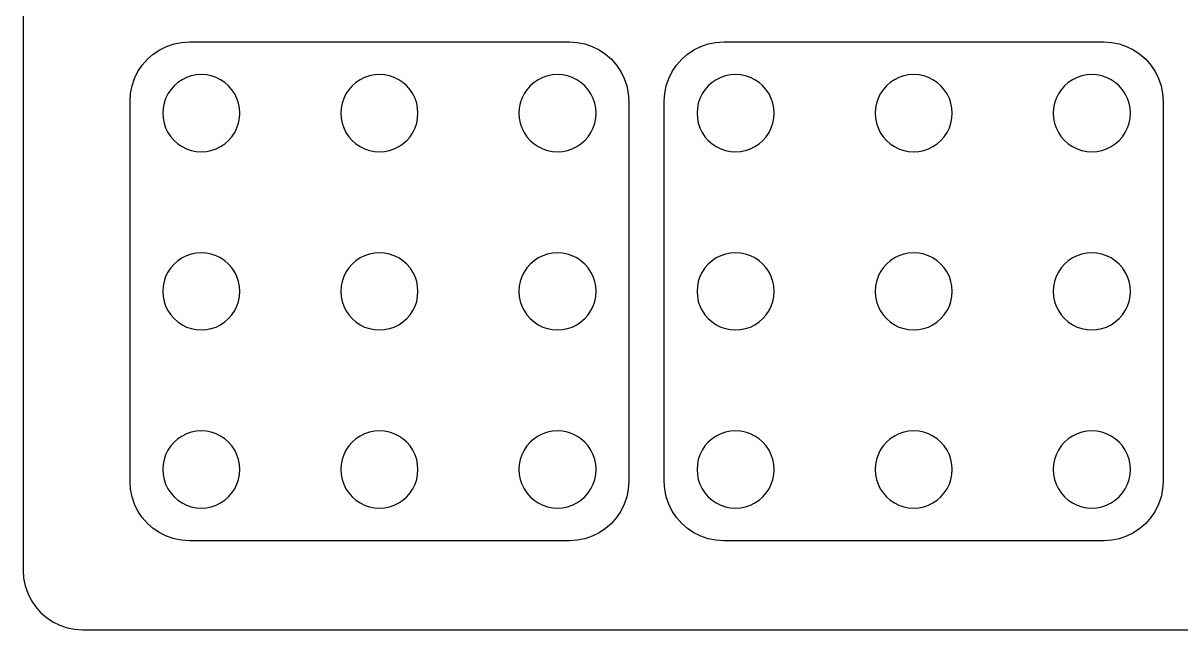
# Model space of a CAD drawing. Header units: metres. Extents: x -105 to 105, y -149 to 149.
# Drawn here: x -105 to -7.5, y -148.5 to -97.4 of the extents above; entities that cross this region are included whole.
import ezdxf

# ---------------------------------------------------------------- set-up
doc = ezdxf.new("R2010")
doc.units = ezdxf.units.M

msp = doc.modelspace()

# ---------------------------------------------------------------- linework, layer by layer
for p, q in [((-105.005, 143.505), (-105.005, -143.505)), ((-93.505, -99.6649), (-92.9184, -99.3756)), ((-92.9184, -99.3756), (-92.2991, -99.1654)), ((-92.2991, -99.1654), (-91.6576, -99.0378)), ((-91.6576, -99.0378), (-91.005, -98.995)), ((-91.005, -98.995), (-58.995, -98.995)), ((-58.995, -98.995), (-58.3424, -99.0378)), ((-58.3424, -99.0378), (-57.7009, -99.1654)), ((-57.7009, -99.1654), (-57.0816, -99.3756)), ((-57.0816, -99.3756), (-56.495, -99.6649)), ((-48.505, -99.6649), (-47.9184, -99.3756)), ((-47.9184, -99.3756), (-47.2991, -99.1654)), ((-47.2991, -99.1654), (-46.6576, -99.0378)), ((-46.6576, -99.0378), (-46.005, -98.995)), ((-46.005, -98.995), (-13.995, -98.995)), ((-13.995, -98.995), (-13.3424, -99.0378)), ((-13.3424, -99.0378), (-12.7009, -99.1654)), ((-12.7009, -99.1654), (-12.0816, -99.3756)), ((-12.0816, -99.3756), (-11.495, -99.6649)), ((-94.5405, -100.459), (-94.0488, -100.028)), ((-94.0488, -100.028), (-93.505, -99.6649)), ((-56.495, -99.6649), (-55.9512, -100.028)), ((-55.9512, -100.028), (-55.4595, -100.459)), ((-49.5405, -100.459), (-49.0488, -100.028)), ((-49.0488, -100.028), (-48.505, -99.6649)), ((-11.495, -99.6649), (-10.9512, -100.028)), ((-10.9512, -100.028), (-10.4595, -100.459)), ((-95.3351, -101.495), (-94.9718, -100.951)), ((-94.9718, -100.951), (-94.5405, -100.459)), ((-55.4595, -100.459), (-55.0282, -100.951)), ((-55.0282, -100.951), (-54.6649, -101.495)), ((-50.3351, -101.495), (-49.9718, -100.951)), ((-49.9718, -100.951), (-49.5405, -100.459)), ((-10.4595, -100.459), (-10.0282, -100.951)), ((-10.0282, -100.951), (-9.66489, -101.495)), ((-95.8346, -102.701), (-95.6244, -102.082)), ((-95.6244, -102.082), (-95.3351, -101.495)), ((-91.625, -102.185), (-91.9785, -102.422)), ((-91.2437, -101.997), (-91.625, -102.185)), ((-90.8412, -101.861), (-91.2437, -101.997)), ((-90.4242, -101.778), (-90.8412, -101.861)), ((-90, -101.75), (-90.4242, -101.778)), ((-89.5758, -101.778), (-90, -101.75)), ((-89.1588, -101.861), (-89.5758, -101.778)), ((-88.7563, -101.997), (-89.1588, -101.861)), ((-88.375, -102.185), (-88.7563, -101.997)), ((-88.0215, -102.422), (-88.375, -102.185)), ((-76.625, -102.185), (-76.9785, -102.422)), ((-76.2437, -101.997), (-76.625, -102.185)), ((-75.8412, -101.861), (-76.2437, -101.997)), ((-75.4242, -101.778), (-75.8412, -101.861)), ((-75, -101.75), (-75.4242, -101.778)), ((-74.5758, -101.778), (-75, -101.75)), ((-74.1588, -101.861), (-74.5758, -101.778)), ((-73.7563, -101.997), (-74.1588, -101.861)), ((-73.375, -102.185), (-73.7563, -101.997)), ((-73.0215, -102.422), (-73.375, -102.185)), ((-61.625, -102.185), (-61.9785, -102.422)), ((-61.2437, -101.997), (-61.625, -102.185)), ((-60.8412, -101.861), (-61.2437, -101.997)), ((-60.4242, -101.778), (-60.8412, -101.861)), ((-60, -101.75), (-60.4242, -101.778)), ((-59.5758, -101.778), (-60, -101.75)), ((-59.1588, -101.861), (-59.5758, -101.778)), ((-58.7563, -101.997), (-59.1588, -101.861)), ((-58.375, -102.185), (-58.7563, -101.997)), ((-58.0215, -102.422), (-58.375, -102.185)), ((-54.6649, -101.495), (-54.3756, -102.082)), ((-54.3756, -102.082), (-54.1654, -102.701)), ((-50.8346, -102.701), (-50.6244, -102.082)), ((-50.6244, -102.082), (-50.3351, -101.495)), ((-46.625, -102.185), (-46.9785, -102.422)), ((-46.2437, -101.997), (-46.625, -102.185)), ((-45.8412, -101.861), (-46.2437, -101.997)), ((-45.4242, -101.778), (-45.8412, -101.861)), ((-45, -101.75), (-45.4242, -101.778)), ((-44.5758, -101.778), (-45, -101.75)), ((-44.1588, -101.861), (-44.5758, -101.778)), ((-43.7563, -101.997), (-44.1588, -101.861)), ((-43.375, -102.185), (-43.7563, -101.997)), ((-43.0215, -102.422), (-43.375, -102.185)), ((-31.625, -102.185), (-31.9785, -102.422)), ((-31.2437, -101.997), (-31.625, -102.185)), ((-30.8412, -101.861), (-31.2437, -101.997)), ((-30.4242, -101.778), (-30.8412, -101.861)), ((-30, -101.75), (-30.4242, -101.778)), ((-29.5758, -101.778), (-30, -101.75)), ((-29.1588, -101.861), (-29.5758, -101.778)), ((-28.7563, -101.997), (-29.1588, -101.861)), ((-28.375, -102.185), (-28.7563, -101.997)), ((-28.0215, -102.422), (-28.375, -102.185)), ((-16.625, -102.185), (-16.9785, -102.422)), ((-16.2437, -101.997), (-16.625, -102.185)), ((-15.8412, -101.861), (-16.2437, -101.997)), ((-15.4242, -101.778), (-15.8412, -101.861)), ((-15, -101.75), (-15.4242, -101.778)), ((-14.5758, -101.778), (-15, -101.75)), ((-14.1588, -101.861), (-14.5758, -101.778)), ((-13.7563, -101.997), (-14.1588, -101.861)), ((-13.375, -102.185), (-13.7563, -101.997)), ((-13.0215, -102.422), (-13.375, -102.185)), ((-9.66489, -101.495), (-9.37561, -102.082)), ((-9.37561, -102.082), (-9.16537, -102.701)), ((-96.005, -103.995), (-95.9622, -103.342)), ((-95.9622, -103.342), (-95.8346, -102.701)), ((-92.5784, -103.022), (-92.8146, -103.375)), ((-92.2981, -102.702), (-92.5784, -103.022)), ((-91.9785, -102.422), (-92.2981, -102.702)), ((-87.7019, -102.702), (-88.0215, -102.422)), ((-87.4216, -103.022), (-87.7019, -102.702)), ((-87.1854, -103.375), (-87.4216, -103.022)), ((-77.5784, -103.022), (-77.8146, -103.375)), ((-77.2981, -102.702), (-77.5784, -103.022)), ((-76.9785, -102.422), (-77.2981, -102.702)), ((-72.7019, -102.702), (-73.0215, -102.422)), ((-72.4216, -103.022), (-72.7019, -102.702)), ((-72.1854, -103.375), (-72.4216, -103.022)), ((-62.5784, -103.022), (-62.8146, -103.375)), ((-62.2981, -102.702), (-62.5784, -103.022)), ((-61.9785, -102.422), (-62.2981, -102.702)), ((-57.7019, -102.702), (-58.0215, -102.422)), ((-57.4216, -103.022), (-57.7019, -102.702)), ((-57.1854, -103.375), (-57.4216, -103.022)), ((-54.1654, -102.701), (-54.0378, -103.342)), ((-54.0378, -103.342), (-53.995, -103.995)), ((-51.005, -103.995), (-50.9622, -103.342)), ((-50.9622, -103.342), (-50.8346, -102.701)), ((-47.5784, -103.022), (-47.8146, -103.375)), ((-47.2981, -102.702), (-47.5784, -103.022)), ((-46.9785, -102.422), (-47.2981, -102.702)), ((-42.7019, -102.702), (-43.0215, -102.422)), ((-42.4216, -103.022), (-42.7019, -102.702)), ((-42.1854, -103.375), (-42.4216, -103.022)), ((-32.5784, -103.022), (-32.8146, -103.375)), ((-32.2981, -102.702), (-32.5784, -103.022)), ((-31.9785, -102.422), (-32.2981, -102.702)), ((-27.7019, -102.702), (-28.0215, -102.422)), ((-27.4216, -103.022), (-27.7019, -102.702)), ((-27.1854, -103.375), (-27.4216, -103.022)), ((-17.5784, -103.022), (-17.8146, -103.375)), ((-17.2981, -102.702), (-17.5784, -103.022)), ((-16.9785, -102.422), (-17.2981, -102.702)), ((-12.7019, -102.702), (-13.0215, -102.422)), ((-12.4216, -103.022), (-12.7019, -102.702)), ((-12.1854, -103.375), (-12.4216, -103.022)), ((-9.16537, -102.701), (-9.03778, -103.342)), ((-9.03778, -103.342), (-8.99501, -103.995)), ((-96.005, -136.005), (-96.005, -103.995)), ((-93.1393, -104.159), (-93.2222, -104.576)), ((-93.0026, -103.756), (-93.1393, -104.159)), ((-92.8146, -103.375), (-93.0026, -103.756)), ((-86.9974, -103.756), (-87.1854, -103.375)), ((-86.8607, -104.159), (-86.9974, -103.756)), ((-86.7778, -104.576), (-86.8607, -104.159)), ((-78.1393, -104.159), (-78.2222, -104.576)), ((-78.0026, -103.756), (-78.1393, -104.159)), ((-77.8146, -103.375), (-78.0026, -103.756)), ((-71.9974, -103.756), (-72.1854, -103.375)), ((-71.8607, -104.159), (-71.9974, -103.756)), ((-71.7778, -104.576), (-71.8607, -104.159)), ((-63.1393, -104.159), (-63.2222, -104.576)), ((-63.0026, -103.756), (-63.1393, -104.159)), ((-62.8146, -103.375), (-63.0026, -103.756)), ((-56.9974, -103.756), (-57.1854, -103.375)), ((-56.8607, -104.159), (-56.9974, -103.756)), ((-56.7778, -104.576), (-56.8607, -104.159)), ((-53.995, -103.995), (-53.995, -136.005)), ((-51.005, -136.005), (-51.005, -103.995)), ((-48.1393, -104.159), (-48.2222, -104.576)), ((-48.0026, -103.756), (-48.1393, -104.159)), ((-47.8146, -103.375), (-48.0026, -103.756)), ((-41.9974, -103.756), (-42.1854, -103.375)), ((-41.8607, -104.159), (-41.9974, -103.756)), ((-41.7778, -104.576), (-41.8607, -104.159)), ((-33.1393, -104.159), (-33.2222, -104.576)), ((-33.0026, -103.756), (-33.1393, -104.159)), ((-32.8146, -103.375), (-33.0026, -103.756)), ((-26.9974, -103.756), (-27.1854, -103.375)), ((-26.8607, -104.159), (-26.9974, -103.756)), ((-26.7778, -104.576), (-26.8607, -104.159)), ((-18.1393, -104.159), (-18.2222, -104.576)), ((-18.0026, -103.756), (-18.1393, -104.159)), ((-17.8146, -103.375), (-18.0026, -103.756)), ((-11.9974, -103.756), (-12.1854, -103.375)), ((-11.8607, -104.159), (-11.9974, -103.756)), ((-11.7778, -104.576), (-11.8607, -104.159)), ((-8.99501, -103.995), (-8.99501, -136.005)), ((-93.2222, -104.576), (-93.25, -105)), ((-93.25, -105), (-93.2222, -105.424)), ((-86.75, -105), (-86.7778, -104.576)), ((-86.7778, -105.424), (-86.75, -105)), ((-78.2222, -104.576), (-78.25, -105)), ((-78.25, -105), (-78.2222, -105.424)), ((-71.75, -105), (-71.7778, -104.576)), ((-71.7778, -105.424), (-71.75, -105)), ((-63.2222, -104.576), (-63.25, -105)), ((-63.25, -105), (-63.2222, -105.424)), ((-56.75, -105), (-56.7778, -104.576)), ((-56.7778, -105.424), (-56.75, -105)), ((-48.2222, -104.576), (-48.25, -105)), ((-48.25, -105), (-48.2222, -105.424)), ((-41.75, -105), (-41.7778, -104.576)), ((-41.7778, -105.424), (-41.75, -105)), ((-33.2222, -104.576), (-33.25, -105)), ((-33.25, -105), (-33.2222, -105.424)), ((-26.75, -105), (-26.7778, -104.576)), ((-26.7778, -105.424), (-26.75, -105)), ((-18.2222, -104.576), (-18.25, -105)), ((-18.25, -105), (-18.2222, -105.424)), ((-11.75, -105), (-11.7778, -104.576)), ((-11.7778, -105.424), (-11.75, -105)), ((-93.2222, -105.424), (-93.1393, -105.841)), ((-93.1393, -105.841), (-93.0026, -106.244)), ((-93.0026, -106.244), (-92.8146, -106.625)), ((-87.1854, -106.625), (-86.9974, -106.244)), ((-86.9974, -106.244), (-86.8607, -105.841)), ((-86.8607, -105.841), (-86.7778, -105.424)), ((-78.2222, -105.424), (-78.1393, -105.841)), ((-78.1393, -105.841), (-78.0026, -106.244)), ((-78.0026, -106.244), (-77.8146, -106.625)), ((-72.1854, -106.625), (-71.9974, -106.244)), ((-71.9974, -106.244), (-71.8607, -105.841)), ((-71.8607, -105.841), (-71.7778, -105.424)), ((-63.2222, -105.424), (-63.1393, -105.841)), ((-63.1393, -105.841), (-63.0026, -106.244)), ((-63.0026, -106.244), (-62.8146, -106.625)), ((-57.1854, -106.625), (-56.9974, -106.244)), ((-56.9974, -106.244), (-56.8607, -105.841)), ((-56.8607, -105.841), (-56.7778, -105.424)), ((-48.2222, -105.424), (-48.1393, -105.841)), ((-48.1393, -105.841), (-48.0026, -106.244)), ((-48.0026, -106.244), (-47.8146, -106.625)), ((-42.1854, -106.625), (-41.9974, -106.244)), ((-41.9974, -106.244), (-41.8607, -105.841)), ((-41.8607, -105.841), (-41.7778, -105.424)), ((-33.2222, -105.424), (-33.1393, -105.841)), ((-33.1393, -105.841), (-33.0026, -106.244)), ((-33.0026, -106.244), (-32.8146, -106.625)), ((-27.1854, -106.625), (-26.9974, -106.244)), ((-26.9974, -106.244), (-26.8607, -105.841)), ((-26.8607, -105.841), (-26.7778, -105.424)), ((-18.2222, -105.424), (-18.1393, -105.841)), ((-18.1393, -105.841), (-18.0026, -106.244)), ((-18.0026, -106.244), (-17.8146, -106.625)), ((-12.1854, -106.625), (-11.9974, -106.244)), ((-11.9974, -106.244), (-11.8607, -105.841)), ((-11.8607, -105.841), (-11.7778, -105.424)), ((-92.8146, -106.625), (-92.5784, -106.978)), ((-92.5784, -106.978), (-92.2981, -107.298)), ((-87.7019, -107.298), (-87.4216, -106.978)), ((-87.4216, -106.978), (-87.1854, -106.625)), ((-77.8146, -106.625), (-77.5784, -106.978)), ((-77.5784, -106.978), (-77.2981, -107.298)), ((-72.7019, -107.298), (-72.4216, -106.978)), ((-72.4216, -106.978), (-72.1854, -106.625)), ((-62.8146, -106.625), (-62.5784, -106.978)), ((-62.5784, -106.978), (-62.2981, -107.298)), ((-57.7019, -107.298), (-57.4216, -106.978)), ((-57.4216, -106.978), (-57.1854, -106.625)), ((-47.8146, -106.625), (-47.5784, -106.978)), ((-47.5784, -106.978), (-47.2981, -107.298)), ((-42.7019, -107.298), (-42.4216, -106.978)), ((-42.4216, -106.978), (-42.1854, -106.625)), ((-32.8146, -106.625), (-32.5784, -106.978)), ((-32.5784, -106.978), (-32.2981, -107.298)), ((-27.7019, -107.298), (-27.4216, -106.978)), ((-27.4216, -106.978), (-27.1854, -106.625)), ((-17.8146, -106.625), (-17.5784, -106.978)), ((-17.5784, -106.978), (-17.2981, -107.298)), ((-12.7019, -107.298), (-12.4216, -106.978)), ((-12.4216, -106.978), (-12.1854, -106.625)), ((-92.2981, -107.298), (-91.9785, -107.578)), ((-91.9785, -107.578), (-91.625, -107.815)), ((-91.625, -107.815), (-91.2437, -108.003)), ((-91.2437, -108.003), (-90.8412, -108.139)), ((-90.8412, -108.139), (-90.4242, -108.222)), ((-90.4242, -108.222), (-90, -108.25)), ((-90, -108.25), (-89.5758, -108.222)), ((-89.5758, -108.222), (-89.1588, -108.139)), ((-89.1588, -108.139), (-88.7563, -108.003)), ((-88.7563, -108.003), (-88.375, -107.815)), ((-88.375, -107.815), (-88.0215, -107.578)), ((-88.0215, -107.578), (-87.7019, -107.298)), ((-77.2981, -107.298), (-76.9785, -107.578)), ((-76.9785, -107.578), (-76.625, -107.815)), ((-76.625, -107.815), (-76.2437, -108.003)), ((-76.2437, -108.003), (-75.8412, -108.139)), ((-75.8412, -108.139), (-75.4242, -108.222)), ((-75.4242, -108.222), (-75, -108.25)), ((-75, -108.25), (-74.5758, -108.222)), ((-74.5758, -108.222), (-74.1588, -108.139)), ((-74.1588, -108.139), (-73.7563, -108.003)), ((-73.7563, -108.003), (-73.375, -107.815)), ((-73.375, -107.815), (-73.0215, -107.578)), ((-73.0215, -107.578), (-72.7019, -107.298)), ((-62.2981, -107.298), (-61.9785, -107.578)), ((-61.9785, -107.578), (-61.625, -107.815)), ((-61.625, -107.815), (-61.2437, -108.003)), ((-61.2437, -108.003), (-60.8412, -108.139)), ((-60.8412, -108.139), (-60.4242, -108.222)), ((-60.4242, -108.222), (-60, -108.25)), ((-60, -108.25), (-59.5758, -108.222)), ((-59.5758, -108.222), (-59.1588, -108.139)), ((-59.1588, -108.139), (-58.7563, -108.003)), ((-58.7563, -108.003), (-58.375, -107.815)), ((-58.375, -107.815), (-58.0215, -107.578)), ((-58.0215, -107.578), (-57.7019, -107.298)), ((-47.2981, -107.298), (-46.9785, -107.578)), ((-46.9785, -107.578), (-46.625, -107.815)), ((-46.625, -107.815), (-46.2437, -108.003)), ((-46.2437, -108.003), (-45.8412, -108.139)), ((-45.8412, -108.139), (-45.4242, -108.222)), ((-45.4242, -108.222), (-45, -108.25)), ((-45, -108.25), (-44.5758, -108.222)), ((-44.5758, -108.222), (-44.1588, -108.139)), ((-44.1588, -108.139), (-43.7563, -108.003)), ((-43.7563, -108.003), (-43.375, -107.815)), ((-43.375, -107.815), (-43.0215, -107.578)), ((-43.0215, -107.578), (-42.7019, -107.298)), ((-32.2981, -107.298), (-31.9785, -107.578)), ((-31.9785, -107.578), (-31.625, -107.815)), ((-31.625, -107.815), (-31.2437, -108.003)), ((-31.2437, -108.003), (-30.8412, -108.139)), ((-30.8412, -108.139), (-30.4242, -108.222)), ((-30.4242, -108.222), (-30, -108.25)), ((-30, -108.25), (-29.5758, -108.222)), ((-29.5758, -108.222), (-29.1588, -108.139)), ((-29.1588, -108.139), (-28.7563, -108.003)), ((-28.7563, -108.003), (-28.375, -107.815)), ((-28.375, -107.815), (-28.0215, -107.578)), ((-28.0215, -107.578), (-27.7019, -107.298)), ((-17.2981, -107.298), (-16.9785, -107.578)), ((-16.9785, -107.578), (-16.625, -107.815)), ((-16.625, -107.815), (-16.2437, -108.003)), ((-16.2437, -108.003), (-15.8412, -108.139)), ((-15.8412, -108.139), (-15.4242, -108.222)), ((-15.4242, -108.222), (-15, -108.25)), ((-15, -108.25), (-14.5758, -108.222)), ((-14.5758, -108.222), (-14.1588, -108.139)), ((-14.1588, -108.139), (-13.7563, -108.003)), ((-13.7563, -108.003), (-13.375, -107.815)), ((-13.375, -107.815), (-13.0215, -107.578)), ((-13.0215, -107.578), (-12.7019, -107.298)), ((-91.2437, -116.997), (-91.625, -117.185)), ((-90.8412, -116.861), (-91.2437, -116.997)), ((-90.4242, -116.778), (-90.8412, -116.861)), ((-90, -116.75), (-90.4242, -116.778)), ((-89.5758, -116.778), (-90, -116.75)), ((-89.1588, -116.861), (-89.5758, -116.778)), ((-88.7563, -116.997), (-89.1588, -116.861)), ((-88.375, -117.185), (-88.7563, -116.997)), ((-76.2437, -116.997), (-76.625, -117.185)), ((-75.8412, -116.861), (-76.2437, -116.997)), ((-75.4242, -116.778), (-75.8412, -116.861)), ((-75, -116.75), (-75.4242, -116.778)), ((-74.5758, -116.778), (-75, -116.75)), ((-74.1588, -116.861), (-74.5758, -116.778)), ((-73.7563, -116.997), (-74.1588, -116.861)), ((-73.375, -117.185), (-73.7563, -116.997)), ((-61.2437, -116.997), (-61.625, -117.185)), ((-60.8412, -116.861), (-61.2437, -116.997)), ((-60.4242, -116.778), (-60.8412, -116.861)), ((-60, -116.75), (-60.4242, -116.778)), ((-59.5758, -116.778), (-60, -116.75)), ((-59.1588, -116.861), (-59.5758, -116.778)), ((-58.7563, -116.997), (-59.1588, -116.861)), ((-58.375, -117.185), (-58.7563, -116.997)), ((-46.2437, -116.997), (-46.625, -117.185)), ((-45.8412, -116.861), (-46.2437, -116.997)), ((-45.4242, -116.778), (-45.8412, -116.861)), ((-45, -116.75), (-45.4242, -116.778)), ((-44.5758, -116.778), (-45, -116.75)), ((-44.1588, -116.861), (-44.5758, -116.778)), ((-43.7563, -116.997), (-44.1588, -116.861)), ((-43.375, -117.185), (-43.7563, -116.997)), ((-31.2437, -116.997), (-31.625, -117.185)), ((-30.8412, -116.861), (-31.2437, -116.997)), ((-30.4242, -116.778), (-30.8412, -116.861)), ((-30, -116.75), (-30.4242, -116.778)), ((-29.5758, -116.778), (-30, -116.75)), ((-29.1588, -116.861), (-29.5758, -116.778)), ((-28.7563, -116.997), (-29.1588, -116.861)), ((-28.375, -117.185), (-28.7563, -116.997)), ((-16.2437, -116.997), (-16.625, -117.185)), ((-15.8412, -116.861), (-16.2437, -116.997)), ((-15.4242, -116.778), (-15.8412, -116.861)), ((-15, -116.75), (-15.4242, -116.778)), ((-14.5758, -116.778), (-15, -116.75)), ((-14.1588, -116.861), (-14.5758, -116.778)), ((-13.7563, -116.997), (-14.1588, -116.861)), ((-13.375, -117.185), (-13.7563, -116.997)), ((-92.2981, -117.702), (-92.5784, -118.022)), ((-91.9785, -117.422), (-92.2981, -117.702)), ((-91.625, -117.185), (-91.9785, -117.422)), ((-88.0215, -117.422), (-88.375, -117.185)), ((-87.7019, -117.702), (-88.0215, -117.422)), ((-87.4216, -118.022), (-87.7019, -117.702)), ((-77.2981, -117.702), (-77.5784, -118.022)), ((-76.9785, -117.422), (-77.2981, -117.702)), ((-76.625, -117.185), (-76.9785, -117.422)), ((-73.0215, -117.422), (-73.375, -117.185)), ((-72.7019, -117.702), (-73.0215, -117.422)), ((-72.4216, -118.022), (-72.7019, -117.702)), ((-62.2981, -117.702), (-62.5784, -118.022)), ((-61.9785, -117.422), (-62.2981, -117.702)), ((-61.625, -117.185), (-61.9785, -117.422)), ((-58.0215, -117.422), (-58.375, -117.185)), ((-57.7019, -117.702), (-58.0215, -117.422)), ((-57.4216, -118.022), (-57.7019, -117.702)), ((-47.2981, -117.702), (-47.5784, -118.022)), ((-46.9785, -117.422), (-47.2981, -117.702)), ((-46.625, -117.185), (-46.9785, -117.422)), ((-43.0215, -117.422), (-43.375, -117.185)), ((-42.7019, -117.702), (-43.0215, -117.422)), ((-42.4216, -118.022), (-42.7019, -117.702)), ((-32.2981, -117.702), (-32.5784, -118.022)), ((-31.9785, -117.422), (-32.2981, -117.702)), ((-31.625, -117.185), (-31.9785, -117.422)), ((-28.0215, -117.422), (-28.375, -117.185)), ((-27.7019, -117.702), (-28.0215, -117.422)), ((-27.4216, -118.022), (-27.7019, -117.702)), ((-17.2981, -117.702), (-17.5784, -118.022)), ((-16.9785, -117.422), (-17.2981, -117.702)), ((-16.625, -117.185), (-16.9785, -117.422)), ((-13.0215, -117.422), (-13.375, -117.185)), ((-12.7019, -117.702), (-13.0215, -117.422)), ((-12.4216, -118.022), (-12.7019, -117.702)), ((-93.0026, -118.756), (-93.1393, -119.159)), ((-92.8146, -118.375), (-93.0026, -118.756)), ((-92.5784, -118.022), (-92.8146, -118.375)), ((-87.1854, -118.375), (-87.4216, -118.022)), ((-86.9974, -118.756), (-87.1854, -118.375)), ((-86.8607, -119.159), (-86.9974, -118.756)), ((-78.0026, -118.756), (-78.1393, -119.159)), ((-77.8146, -118.375), (-78.0026, -118.756)), ((-77.5784, -118.022), (-77.8146, -118.375)), ((-72.1854, -118.375), (-72.4216, -118.022)), ((-71.9974, -118.756), (-72.1854, -118.375)), ((-71.8607, -119.159), (-71.9974, -118.756)), ((-63.0026, -118.756), (-63.1393, -119.159)), ((-62.8146, -118.375), (-63.0026, -118.756)), ((-62.5784, -118.022), (-62.8146, -118.375)), ((-57.1854, -118.375), (-57.4216, -118.022)), ((-56.9974, -118.756), (-57.1854, -118.375)), ((-56.8607, -119.159), (-56.9974, -118.756)), ((-48.0026, -118.756), (-48.1393, -119.159)), ((-47.8146, -118.375), (-48.0026, -118.756)), ((-47.5784, -118.022), (-47.8146, -118.375)), ((-42.1854, -118.375), (-42.4216, -118.022)), ((-41.9974, -118.756), (-42.1854, -118.375)), ((-41.8607, -119.159), (-41.9974, -118.756)), ((-33.0026, -118.756), (-33.1393, -119.159)), ((-32.8146, -118.375), (-33.0026, -118.756)), ((-32.5784, -118.022), (-32.8146, -118.375)), ((-27.1854, -118.375), (-27.4216, -118.022)), ((-26.9974, -118.756), (-27.1854, -118.375)), ((-26.8607, -119.159), (-26.9974, -118.756)), ((-18.0026, -118.756), (-18.1393, -119.159)), ((-17.8146, -118.375), (-18.0026, -118.756)), ((-17.5784, -118.022), (-17.8146, -118.375)), ((-12.1854, -118.375), (-12.4216, -118.022)), ((-11.9974, -118.756), (-12.1854, -118.375)), ((-11.8607, -119.159), (-11.9974, -118.756)), ((-93.2222, -119.576), (-93.25, -120)), ((-93.1393, -119.159), (-93.2222, -119.576)), ((-86.7778, -119.576), (-86.8607, -119.159)), ((-86.75, -120), (-86.7778, -119.576)), ((-78.2222, -119.576), (-78.25, -120)), ((-78.1393, -119.159), (-78.2222, -119.576)), ((-71.7778, -119.576), (-71.8607, -119.159)), ((-71.75, -120), (-71.7778, -119.576)), ((-63.2222, -119.576), (-63.25, -120)), ((-63.1393, -119.159), (-63.2222, -119.576)), ((-56.7778, -119.576), (-56.8607, -119.159)), ((-56.75, -120), (-56.7778, -119.576)), ((-48.2222, -119.576), (-48.25, -120)), ((-48.1393, -119.159), (-48.2222, -119.576)), ((-41.7778, -119.576), (-41.8607, -119.159)), ((-41.75, -120), (-41.7778, -119.576)), ((-33.2222, -119.576), (-33.25, -120)), ((-33.1393, -119.159), (-33.2222, -119.576)), ((-26.7778, -119.576), (-26.8607, -119.159)), ((-26.75, -120), (-26.7778, -119.576)), ((-18.2222, -119.576), (-18.25, -120)), ((-18.1393, -119.159), (-18.2222, -119.576)), ((-11.7778, -119.576), (-11.8607, -119.159)), ((-11.75, -120), (-11.7778, -119.576)), ((-93.25, -120), (-93.2222, -120.424)), ((-93.2222, -120.424), (-93.1393, -120.841)), ((-93.1393, -120.841), (-93.0026, -121.244)), ((-86.9974, -121.244), (-86.8607, -120.841)), ((-86.8607, -120.841), (-86.7778, -120.424)), ((-86.7778, -120.424), (-86.75, -120)), ((-78.25, -120), (-78.2222, -120.424)), ((-78.2222, -120.424), (-78.1393, -120.841)), ((-78.1393, -120.841), (-78.0026, -121.244)), ((-71.9974, -121.244), (-71.8607, -120.841)), ((-71.8607, -120.841), (-71.7778, -120.424)), ((-71.7778, -120.424), (-71.75, -120)), ((-63.25, -120), (-63.2222, -120.424)), ((-63.2222, -120.424), (-63.1393, -120.841)), ((-63.1393, -120.841), (-63.0026, -121.244)), ((-56.9974, -121.244), (-56.8607, -120.841)), ((-56.8607, -120.841), (-56.7778, -120.424)), ((-56.7778, -120.424), (-56.75, -120)), ((-48.25, -120), (-48.2222, -120.424)), ((-48.2222, -120.424), (-48.1393, -120.841)), ((-48.1393, -120.841), (-48.0026, -121.244)), ((-41.9974, -121.244), (-41.8607, -120.841)), ((-41.8607, -120.841), (-41.7778, -120.424)), ((-41.7778, -120.424), (-41.75, -120)), ((-33.25, -120), (-33.2222, -120.424)), ((-33.2222, -120.424), (-33.1393, -120.841)), ((-33.1393, -120.841), (-33.0026, -121.244)), ((-26.9974, -121.244), (-26.8607, -120.841)), ((-26.8607, -120.841), (-26.7778, -120.424)), ((-26.7778, -120.424), (-26.75, -120)), ((-18.25, -120), (-18.2222, -120.424)), ((-18.2222, -120.424), (-18.1393, -120.841)), ((-18.1393, -120.841), (-18.0026, -121.244)), ((-11.9974, -121.244), (-11.8607, -120.841)), ((-11.8607, -120.841), (-11.7778, -120.424)), ((-11.7778, -120.424), (-11.75, -120)), ((-93.0026, -121.244), (-92.8146, -121.625)), ((-92.8146, -121.625), (-92.5784, -121.978)), ((-87.4216, -121.978), (-87.1854, -121.625)), ((-87.1854, -121.625), (-86.9974, -121.244)), ((-78.0026, -121.244), (-77.8146, -121.625)), ((-77.8146, -121.625), (-77.5784, -121.978)), ((-72.4216, -121.978), (-72.1854, -121.625)), ((-72.1854, -121.625), (-71.9974, -121.244)), ((-63.0026, -121.244), (-62.8146, -121.625)), ((-62.8146, -121.625), (-62.5784, -121.978)), ((-57.4216, -121.978), (-57.1854, -121.625)), ((-57.1854, -121.625), (-56.9974, -121.244)), ((-48.0026, -121.244), (-47.8146, -121.625)), ((-47.8146, -121.625), (-47.5784, -121.978)), ((-42.4216, -121.978), (-42.1854, -121.625)), ((-42.1854, -121.625), (-41.9974, -121.244)), ((-33.0026, -121.244), (-32.8146, -121.625)), ((-32.8146, -121.625), (-32.5784, -121.978)), ((-27.4216, -121.978), (-27.1854, -121.625)), ((-27.1854, -121.625), (-26.9974, -121.244)), ((-18.0026, -121.244), (-17.8146, -121.625)), ((-17.8146, -121.625), (-17.5784, -121.978)), ((-12.4216, -121.978), (-12.1854, -121.625)), ((-12.1854, -121.625), (-11.9974, -121.244)), ((-92.5784, -121.978), (-92.2981, -122.298)), ((-92.2981, -122.298), (-91.9785, -122.578)), ((-91.9785, -122.578), (-91.625, -122.815)), ((-91.625, -122.815), (-91.2437, -123.003)), ((-88.7563, -123.003), (-88.375, -122.815)), ((-88.375, -122.815), (-88.0215, -122.578)), ((-88.0215, -122.578), (-87.7019, -122.298)), ((-87.7019, -122.298), (-87.4216, -121.978)), ((-77.5784, -121.978), (-77.2981, -122.298)), ((-77.2981, -122.298), (-76.9785, -122.578)), ((-76.9785, -122.578), (-76.625, -122.815)), ((-76.625, -122.815), (-76.2437, -123.003)), ((-73.7563, -123.003), (-73.375, -122.815)), ((-73.375, -122.815), (-73.0215, -122.578)), ((-73.0215, -122.578), (-72.7019, -122.298)), ((-72.7019, -122.298), (-72.4216, -121.978)), ((-62.5784, -121.978), (-62.2981, -122.298)), ((-62.2981, -122.298), (-61.9785, -122.578)), ((-61.9785, -122.578), (-61.625, -122.815)), ((-61.625, -122.815), (-61.2437, -123.003)), ((-58.7563, -123.003), (-58.375, -122.815)), ((-58.375, -122.815), (-58.0215, -122.578)), ((-58.0215, -122.578), (-57.7019, -122.298)), ((-57.7019, -122.298), (-57.4216, -121.978)), ((-47.5784, -121.978), (-47.2981, -122.298)), ((-47.2981, -122.298), (-46.9785, -122.578)), ((-46.9785, -122.578), (-46.625, -122.815)), ((-46.625, -122.815), (-46.2437, -123.003)), ((-43.7563, -123.003), (-43.375, -122.815)), ((-43.375, -122.815), (-43.0215, -122.578)), ((-43.0215, -122.578), (-42.7019, -122.298)), ((-42.7019, -122.298), (-42.4216, -121.978)), ((-32.5784, -121.978), (-32.2981, -122.298)), ((-32.2981, -122.298), (-31.9785, -122.578)), ((-31.9785, -122.578), (-31.625, -122.815)), ((-31.625, -122.815), (-31.2437, -123.003)), ((-28.7563, -123.003), (-28.375, -122.815)), ((-28.375, -122.815), (-28.0215, -122.578)), ((-28.0215, -122.578), (-27.7019, -122.298)), ((-27.7019, -122.298), (-27.4216, -121.978)), ((-17.5784, -121.978), (-17.2981, -122.298)), ((-17.2981, -122.298), (-16.9785, -122.578)), ((-16.9785, -122.578), (-16.625, -122.815)), ((-16.625, -122.815), (-16.2437, -123.003)), ((-13.7563, -123.003), (-13.375, -122.815)), ((-13.375, -122.815), (-13.0215, -122.578)), ((-13.0215, -122.578), (-12.7019, -122.298)), ((-12.7019, -122.298), (-12.4216, -121.978)), ((-91.2437, -123.003), (-90.8412, -123.139)), ((-90.8412, -123.139), (-90.4242, -123.222)), ((-90.4242, -123.222), (-90, -123.25)), ((-90, -123.25), (-89.5758, -123.222)), ((-89.5758, -123.222), (-89.1588, -123.139)), ((-89.1588, -123.139), (-88.7563, -123.003)), ((-76.2437, -123.003), (-75.8412, -123.139)), ((-75.8412, -123.139), (-75.4242, -123.222)), ((-75.4242, -123.222), (-75, -123.25)), ((-75, -123.25), (-74.5758, -123.222)), ((-74.5758, -123.222), (-74.1588, -123.139)), ((-74.1588, -123.139), (-73.7563, -123.003)), ((-61.2437, -123.003), (-60.8412, -123.139)), ((-60.8412, -123.139), (-60.4242, -123.222)), ((-60.4242, -123.222), (-60, -123.25)), ((-60, -123.25), (-59.5758, -123.222)), ((-59.5758, -123.222), (-59.1588, -123.139)), ((-59.1588, -123.139), (-58.7563, -123.003)), ((-46.2437, -123.003), (-45.8412, -123.139)), ((-45.8412, -123.139), (-45.4242, -123.222)), ((-45.4242, -123.222), (-45, -123.25)), ((-45, -123.25), (-44.5758, -123.222)), ((-44.5758, -123.222), (-44.1588, -123.139)), ((-44.1588, -123.139), (-43.7563, -123.003)), ((-31.2437, -123.003), (-30.8412, -123.139)), ((-30.8412, -123.139), (-30.4242, -123.222)), ((-30.4242, -123.222), (-30, -123.25)), ((-30, -123.25), (-29.5758, -123.222)), ((-29.5758, -123.222), (-29.1588, -123.139)), ((-29.1588, -123.139), (-28.7563, -123.003)), ((-16.2437, -123.003), (-15.8412, -123.139)), ((-15.8412, -123.139), (-15.4242, -123.222)), ((-15.4242, -123.222), (-15, -123.25)), ((-15, -123.25), (-14.5758, -123.222)), ((-14.5758, -123.222), (-14.1588, -123.139)), ((-14.1588, -123.139), (-13.7563, -123.003)), ((-91.9785, -132.422), (-92.2981, -132.702)), ((-91.625, -132.185), (-91.9785, -132.422)), ((-91.2437, -131.997), (-91.625, -132.185)), ((-90.8412, -131.861), (-91.2437, -131.997)), ((-90.4242, -131.778), (-90.8412, -131.861)), ((-90, -131.75), (-90.4242, -131.778)), ((-89.5758, -131.778), (-90, -131.75)), ((-89.1588, -131.861), (-89.5758, -131.778)), ((-88.7563, -131.997), (-89.1588, -131.861)), ((-88.375, -132.185), (-88.7563, -131.997)), ((-88.0215, -132.422), (-88.375, -132.185)), ((-87.7019, -132.702), (-88.0215, -132.422)), ((-76.9785, -132.422), (-77.2981, -132.702)), ((-76.625, -132.185), (-76.9785, -132.422)), ((-76.2437, -131.997), (-76.625, -132.185)), ((-75.8412, -131.861), (-76.2437, -131.997)), ((-75.4242, -131.778), (-75.8412, -131.861)), ((-75, -131.75), (-75.4242, -131.778)), ((-74.5758, -131.778), (-75, -131.75)), ((-74.1588, -131.861), (-74.5758, -131.778)), ((-73.7563, -131.997), (-74.1588, -131.861)), ((-73.375, -132.185), (-73.7563, -131.997)), ((-73.0215, -132.422), (-73.375, -132.185)), ((-72.7019, -132.702), (-73.0215, -132.422)), ((-61.9785, -132.422), (-62.2981, -132.702)), ((-61.625, -132.185), (-61.9785, -132.422)), ((-61.2437, -131.997), (-61.625, -132.185)), ((-60.8412, -131.861), (-61.2437, -131.997)), ((-60.4242, -131.778), (-60.8412, -131.861)), ((-60, -131.75), (-60.4242, -131.778)), ((-59.5758, -131.778), (-60, -131.75)), ((-59.1588, -131.861), (-59.5758, -131.778)), ((-58.7563, -131.997), (-59.1588, -131.861)), ((-58.375, -132.185), (-58.7563, -131.997)), ((-58.0215, -132.422), (-58.375, -132.185)), ((-57.7019, -132.702), (-58.0215, -132.422)), ((-46.9785, -132.422), (-47.2981, -132.702)), ((-46.625, -132.185), (-46.9785, -132.422)), ((-46.2437, -131.997), (-46.625, -132.185)), ((-45.8412, -131.861), (-46.2437, -131.997)), ((-45.4242, -131.778), (-45.8412, -131.861)), ((-45, -131.75), (-45.4242, -131.778)), ((-44.5758, -131.778), (-45, -131.75)), ((-44.1588, -131.861), (-44.5758, -131.778)), ((-43.7563, -131.997), (-44.1588, -131.861)), ((-43.375, -132.185), (-43.7563, -131.997)), ((-43.0215, -132.422), (-43.375, -132.185)), ((-42.7019, -132.702), (-43.0215, -132.422)), ((-31.9785, -132.422), (-32.2981, -132.702)), ((-31.625, -132.185), (-31.9785, -132.422)), ((-31.2437, -131.997), (-31.625, -132.185)), ((-30.8412, -131.861), (-31.2437, -131.997)), ((-30.4242, -131.778), (-30.8412, -131.861)), ((-30, -131.75), (-30.4242, -131.778)), ((-29.5758, -131.778), (-30, -131.75)), ((-29.1588, -131.861), (-29.5758, -131.778)), ((-28.7563, -131.997), (-29.1588, -131.861)), ((-28.375, -132.185), (-28.7563, -131.997)), ((-28.0215, -132.422), (-28.375, -132.185)), ((-27.7019, -132.702), (-28.0215, -132.422)), ((-16.9785, -132.422), (-17.2981, -132.702)), ((-16.625, -132.185), (-16.9785, -132.422)), ((-16.2437, -131.997), (-16.625, -132.185)), ((-15.8412, -131.861), (-16.2437, -131.997)), ((-15.4242, -131.778), (-15.8412, -131.861)), ((-15, -131.75), (-15.4242, -131.778)), ((-14.5758, -131.778), (-15, -131.75)), ((-14.1588, -131.861), (-14.5758, -131.778)), ((-13.7563, -131.997), (-14.1588, -131.861)), ((-13.375, -132.185), (-13.7563, -131.997)), ((-13.0215, -132.422), (-13.375, -132.185)), ((-12.7019, -132.702), (-13.0215, -132.422)), ((-92.8146, -133.375), (-93.0026, -133.756)), ((-92.5784, -133.022), (-92.8146, -133.375)), ((-92.2981, -132.702), (-92.5784, -133.022)), ((-87.4216, -133.022), (-87.7019, -132.702)), ((-87.1854, -133.375), (-87.4216, -133.022)), ((-86.9974, -133.756), (-87.1854, -133.375)), ((-77.8146, -133.375), (-78.0026, -133.756)), ((-77.5784, -133.022), (-77.8146, -133.375)), ((-77.2981, -132.702), (-77.5784, -133.022)), ((-72.4216, -133.022), (-72.7019, -132.702)), ((-72.1854, -133.375), (-72.4216, -133.022)), ((-71.9974, -133.756), (-72.1854, -133.375)), ((-62.8146, -133.375), (-63.0026, -133.756)), ((-62.5784, -133.022), (-62.8146, -133.375)), ((-62.2981, -132.702), (-62.5784, -133.022)), ((-57.4216, -133.022), (-57.7019, -132.702)), ((-57.1854, -133.375), (-57.4216, -133.022)), ((-56.9974, -133.756), (-57.1854, -133.375)), ((-47.8146, -133.375), (-48.0026, -133.756)), ((-47.5784, -133.022), (-47.8146, -133.375)), ((-47.2981, -132.702), (-47.5784, -133.022)), ((-42.4216, -133.022), (-42.7019, -132.702)), ((-42.1854, -133.375), (-42.4216, -133.022)), ((-41.9974, -133.756), (-42.1854, -133.375)), ((-32.8146, -133.375), (-33.0026, -133.756)), ((-32.5784, -133.022), (-32.8146, -133.375)), ((-32.2981, -132.702), (-32.5784, -133.022)), ((-27.4216, -133.022), (-27.7019, -132.702)), ((-27.1854, -133.375), (-27.4216, -133.022)), ((-26.9974, -133.756), (-27.1854, -133.375)), ((-17.8146, -133.375), (-18.0026, -133.756)), ((-17.5784, -133.022), (-17.8146, -133.375)), ((-17.2981, -132.702), (-17.5784, -133.022)), ((-12.4216, -133.022), (-12.7019, -132.702)), ((-12.1854, -133.375), (-12.4216, -133.022)), ((-11.9974, -133.756), (-12.1854, -133.375)), ((-93.1393, -134.159), (-93.2222, -134.576)), ((-93.0026, -133.756), (-93.1393, -134.159)), ((-86.8607, -134.159), (-86.9974, -133.756)), ((-86.7778, -134.576), (-86.8607, -134.159)), ((-78.1393, -134.159), (-78.2222, -134.576)), ((-78.0026, -133.756), (-78.1393, -134.159)), ((-71.8607, -134.159), (-71.9974, -133.756)), ((-71.7778, -134.576), (-71.8607, -134.159)), ((-63.1393, -134.159), (-63.2222, -134.576)), ((-63.0026, -133.756), (-63.1393, -134.159)), ((-56.8607, -134.159), (-56.9974, -133.756)), ((-56.7778, -134.576), (-56.8607, -134.159)), ((-48.1393, -134.159), (-48.2222, -134.576)), ((-48.0026, -133.756), (-48.1393, -134.159)), ((-41.8607, -134.159), (-41.9974, -133.756)), ((-41.7778, -134.576), (-41.8607, -134.159)), ((-33.1393, -134.159), (-33.2222, -134.576)), ((-33.0026, -133.756), (-33.1393, -134.159)), ((-26.8607, -134.159), (-26.9974, -133.756)), ((-26.7778, -134.576), (-26.8607, -134.159)), ((-18.1393, -134.159), (-18.2222, -134.576)), ((-18.0026, -133.756), (-18.1393, -134.159)), ((-11.8607, -134.159), (-11.9974, -133.756)), ((-11.7778, -134.576), (-11.8607, -134.159)), ((-93.2222, -134.576), (-93.25, -135)), ((-93.25, -135), (-93.2222, -135.424)), ((-93.2222, -135.424), (-93.1393, -135.841)), ((-86.8607, -135.841), (-86.7778, -135.424)), ((-86.75, -135), (-86.7778, -134.576)), ((-86.7778, -135.424), (-86.75, -135)), ((-78.2222, -134.576), (-78.25, -135)), ((-78.25, -135), (-78.2222, -135.424)), ((-78.2222, -135.424), (-78.1393, -135.841)), ((-71.8607, -135.841), (-71.7778, -135.424)), ((-71.75, -135), (-71.7778, -134.576)), ((-71.7778, -135.424), (-71.75, -135)), ((-63.2222, -134.576), (-63.25, -135)), ((-63.25, -135), (-63.2222, -135.424)), ((-63.2222, -135.424), (-63.1393, -135.841)), ((-56.8607, -135.841), (-56.7778, -135.424)), ((-56.75, -135), (-56.7778, -134.576)), ((-56.7778, -135.424), (-56.75, -135)), ((-48.2222, -134.576), (-48.25, -135)), ((-48.25, -135), (-48.2222, -135.424)), ((-48.2222, -135.424), (-48.1393, -135.841)), ((-41.8607, -135.841), (-41.7778, -135.424)), ((-41.75, -135), (-41.7778, -134.576)), ((-41.7778, -135.424), (-41.75, -135)), ((-33.2222, -134.576), (-33.25, -135)), ((-33.25, -135), (-33.2222, -135.424)), ((-33.2222, -135.424), (-33.1393, -135.841)), ((-26.8607, -135.841), (-26.7778, -135.424)), ((-26.75, -135), (-26.7778, -134.576)), ((-26.7778, -135.424), (-26.75, -135)), ((-18.2222, -134.576), (-18.25, -135)), ((-18.25, -135), (-18.2222, -135.424)), ((-18.2222, -135.424), (-18.1393, -135.841)), ((-11.8607, -135.841), (-11.7778, -135.424)), ((-11.75, -135), (-11.7778, -134.576)), ((-11.7778, -135.424), (-11.75, -135)), ((-95.9622, -136.658), (-96.005, -136.005)), ((-93.1393, -135.841), (-93.0026, -136.244)), ((-93.0026, -136.244), (-92.8146, -136.625)), ((-87.1854, -136.625), (-86.9974, -136.244)), ((-86.9974, -136.244), (-86.8607, -135.841)), ((-78.1393, -135.841), (-78.0026, -136.244)), ((-78.0026, -136.244), (-77.8146, -136.625)), ((-72.1854, -136.625), (-71.9974, -136.244)), ((-71.9974, -136.244), (-71.8607, -135.841)), ((-63.1393, -135.841), (-63.0026, -136.244)), ((-63.0026, -136.244), (-62.8146, -136.625)), ((-57.1854, -136.625), (-56.9974, -136.244)), ((-56.9974, -136.244), (-56.8607, -135.841)), ((-53.995, -136.005), (-54.0378, -136.658)), ((-50.9622, -136.658), (-51.005, -136.005)), ((-48.1393, -135.841), (-48.0026, -136.244)), ((-48.0026, -136.244), (-47.8146, -136.625)), ((-42.1854, -136.625), (-41.9974, -136.244)), ((-41.9974, -136.244), (-41.8607, -135.841)), ((-33.1393, -135.841), (-33.0026, -136.244)), ((-33.0026, -136.244), (-32.8146, -136.625)), ((-27.1854, -136.625), (-26.9974, -136.244)), ((-26.9974, -136.244), (-26.8607, -135.841)), ((-18.1393, -135.841), (-18.0026, -136.244)), ((-18.0026, -136.244), (-17.8146, -136.625)), ((-12.1854, -136.625), (-11.9974, -136.244)), ((-11.9974, -136.244), (-11.8607, -135.841)), ((-8.99501, -136.005), (-9.03778, -136.658)), ((-95.8346, -137.299), (-95.9622, -136.658)), ((-95.6244, -137.918), (-95.8346, -137.299)), ((-92.8146, -136.625), (-92.5784, -136.978)), ((-92.5784, -136.978), (-92.2981, -137.298)), ((-92.2981, -137.298), (-91.9785, -137.578)), ((-88.0215, -137.578), (-87.7019, -137.298)), ((-87.7019, -137.298), (-87.4216, -136.978)), ((-87.4216, -136.978), (-87.1854, -136.625)), ((-77.8146, -136.625), (-77.5784, -136.978)), ((-77.5784, -136.978), (-77.2981, -137.298)), ((-77.2981, -137.298), (-76.9785, -137.578)), ((-73.0215, -137.578), (-72.7019, -137.298)), ((-72.7019, -137.298), (-72.4216, -136.978)), ((-72.4216, -136.978), (-72.1854, -136.625)), ((-62.8146, -136.625), (-62.5784, -136.978)), ((-62.5784, -136.978), (-62.2981, -137.298)), ((-62.2981, -137.298), (-61.9785, -137.578)), ((-58.0215, -137.578), (-57.7019, -137.298)), ((-57.7019, -137.298), (-57.4216, -136.978)), ((-57.4216, -136.978), (-57.1854, -136.625)), ((-54.1654, -137.299), (-54.3756, -137.918)), ((-54.0378, -136.658), (-54.1654, -137.299)), ((-50.8346, -137.299), (-50.9622, -136.658)), ((-50.6244, -137.918), (-50.8346, -137.299)), ((-47.8146, -136.625), (-47.5784, -136.978)), ((-47.5784, -136.978), (-47.2981, -137.298)), ((-47.2981, -137.298), (-46.9785, -137.578)), ((-43.0215, -137.578), (-42.7019, -137.298)), ((-42.7019, -137.298), (-42.4216, -136.978)), ((-42.4216, -136.978), (-42.1854, -136.625)), ((-32.8146, -136.625), (-32.5784, -136.978)), ((-32.5784, -136.978), (-32.2981, -137.298)), ((-32.2981, -137.298), (-31.9785, -137.578)), ((-28.0215, -137.578), (-27.7019, -137.298)), ((-27.7019, -137.298), (-27.4216, -136.978)), ((-27.4216, -136.978), (-27.1854, -136.625)), ((-17.8146, -136.625), (-17.5784, -136.978)), ((-17.5784, -136.978), (-17.2981, -137.298)), ((-17.2981, -137.298), (-16.9785, -137.578)), ((-13.0215, -137.578), (-12.7019, -137.298)), ((-12.7019, -137.298), (-12.4216, -136.978)), ((-12.4216, -136.978), (-12.1854, -136.625)), ((-9.16537, -137.299), (-9.37561, -137.918)), ((-9.03778, -136.658), (-9.16537, -137.299)), ((-95.3351, -138.505), (-95.6244, -137.918)), ((-91.9785, -137.578), (-91.625, -137.815)), ((-91.625, -137.815), (-91.2437, -138.003)), ((-91.2437, -138.003), (-90.8412, -138.139)), ((-90.8412, -138.139), (-90.4242, -138.222)), ((-90.4242, -138.222), (-90, -138.25)), ((-90, -138.25), (-89.5758, -138.222)), ((-89.5758, -138.222), (-89.1588, -138.139)), ((-89.1588, -138.139), (-88.7563, -138.003)), ((-88.7563, -138.003), (-88.375, -137.815)), ((-88.375, -137.815), (-88.0215, -137.578)), ((-76.9785, -137.578), (-76.625, -137.815)), ((-76.625, -137.815), (-76.2437, -138.003)), ((-76.2437, -138.003), (-75.8412, -138.139)), ((-75.8412, -138.139), (-75.4242, -138.222)), ((-75.4242, -138.222), (-75, -138.25)), ((-75, -138.25), (-74.5758, -138.222)), ((-74.5758, -138.222), (-74.1588, -138.139)), ((-74.1588, -138.139), (-73.7563, -138.003)), ((-73.7563, -138.003), (-73.375, -137.815)), ((-73.375, -137.815), (-73.0215, -137.578)), ((-61.9785, -137.578), (-61.625, -137.815)), ((-61.625, -137.815), (-61.2437, -138.003)), ((-61.2437, -138.003), (-60.8412, -138.139)), ((-60.8412, -138.139), (-60.4242, -138.222)), ((-60.4242, -138.222), (-60, -138.25)), ((-60, -138.25), (-59.5758, -138.222)), ((-59.5758, -138.222), (-59.1588, -138.139)), ((-59.1588, -138.139), (-58.7563, -138.003)), ((-58.7563, -138.003), (-58.375, -137.815)), ((-58.375, -137.815), (-58.0215, -137.578)), ((-54.3756, -137.918), (-54.6649, -138.505)), ((-50.3351, -138.505), (-50.6244, -137.918)), ((-46.9785, -137.578), (-46.625, -137.815)), ((-46.625, -137.815), (-46.2437, -138.003)), ((-46.2437, -138.003), (-45.8412, -138.139)), ((-45.8412, -138.139), (-45.4242, -138.222)), ((-45.4242, -138.222), (-45, -138.25)), ((-45, -138.25), (-44.5758, -138.222)), ((-44.5758, -138.222), (-44.1588, -138.139)), ((-44.1588, -138.139), (-43.7563, -138.003)), ((-43.7563, -138.003), (-43.375, -137.815)), ((-43.375, -137.815), (-43.0215, -137.578)), ((-31.9785, -137.578), (-31.625, -137.815)), ((-31.625, -137.815), (-31.2437, -138.003)), ((-31.2437, -138.003), (-30.8412, -138.139)), ((-30.8412, -138.139), (-30.4242, -138.222)), ((-30.4242, -138.222), (-30, -138.25)), ((-30, -138.25), (-29.5758, -138.222)), ((-29.5758, -138.222), (-29.1588, -138.139)), ((-29.1588, -138.139), (-28.7563, -138.003)), ((-28.7563, -138.003), (-28.375, -137.815)), ((-28.375, -137.815), (-28.0215, -137.578)), ((-16.9785, -137.578), (-16.625, -137.815)), ((-16.625, -137.815), (-16.2437, -138.003)), ((-16.2437, -138.003), (-15.8412, -138.139)), ((-15.8412, -138.139), (-15.4242, -138.222)), ((-15.4242, -138.222), (-15, -138.25)), ((-15, -138.25), (-14.5758, -138.222)), ((-14.5758, -138.222), (-14.1588, -138.139)), ((-14.1588, -138.139), (-13.7563, -138.003)), ((-13.7563, -138.003), (-13.375, -137.815)), ((-13.375, -137.815), (-13.0215, -137.578)), ((-9.37561, -137.918), (-9.66489, -138.505)), ((-94.9718, -139.049), (-95.3351, -138.505)), ((-94.5405, -139.541), (-94.9718, -139.049)), ((-55.0282, -139.049), (-55.4595, -139.541)), ((-54.6649, -138.505), (-55.0282, -139.049)), ((-49.9718, -139.049), (-50.3351, -138.505)), ((-49.5405, -139.541), (-49.9718, -139.049)), ((-10.0282, -139.049), (-10.4595, -139.541)), ((-9.66489, -138.505), (-10.0282, -139.049)), ((-94.0488, -139.972), (-94.5405, -139.541)), ((-93.505, -140.335), (-94.0488, -139.972)), ((-92.9184, -140.624), (-93.505, -140.335)), ((-56.495, -140.335), (-57.0816, -140.624)), ((-55.9512, -139.972), (-56.495, -140.335)), ((-55.4595, -139.541), (-55.9512, -139.972)), ((-49.0488, -139.972), (-49.5405, -139.541)), ((-48.505, -140.335), (-49.0488, -139.972)), ((-47.9184, -140.624), (-48.505, -140.335)), ((-11.495, -140.335), (-12.0816, -140.624)), ((-10.9512, -139.972), (-11.495, -140.335)), ((-10.4595, -139.541), (-10.9512, -139.972)), ((-92.2991, -140.835), (-92.9184, -140.624)), ((-91.6576, -140.962), (-92.2991, -140.835)), ((-91.005, -141.005), (-91.6576, -140.962)), ((-58.995, -141.005), (-91.005, -141.005)), ((-58.3424, -140.962), (-58.995, -141.005)), ((-57.7009, -140.835), (-58.3424, -140.962)), ((-57.0816, -140.624), (-57.7009, -140.835)), ((-47.2991, -140.835), (-47.9184, -140.624)), ((-46.6576, -140.962), (-47.2991, -140.835)), ((-46.005, -141.005), (-46.6576, -140.962)), ((-13.995, -141.005), (-46.005, -141.005)), ((-13.3424, -140.962), (-13.995, -141.005)), ((-12.7009, -140.835), (-13.3424, -140.962)), ((-12.0816, -140.624), (-12.7009, -140.835)), ((-105.005, -143.505), (-104.962, -144.158)), ((-104.962, -144.158), (-104.835, -144.799)), ((-104.835, -144.799), (-104.624, -145.418)), ((-104.624, -145.418), (-104.335, -146.005)), ((-104.335, -146.005), (-103.972, -146.549)), ((-103.972, -146.549), (-103.541, -147.041)), ((-103.541, -147.041), (-103.049, -147.472)), ((-103.049, -147.472), (-102.505, -147.835)), ((-102.505, -147.835), (-101.918, -148.124)), ((-101.918, -148.124), (-101.299, -148.335)), ((-101.299, -148.335), (-100.658, -148.462)), ((-100.658, -148.462), (-100.005, -148.505)), ((-100.005, -148.505), (100.005, -148.505))]:
    msp.add_line(p, q)

doc.saveas('drawing.dxf')
